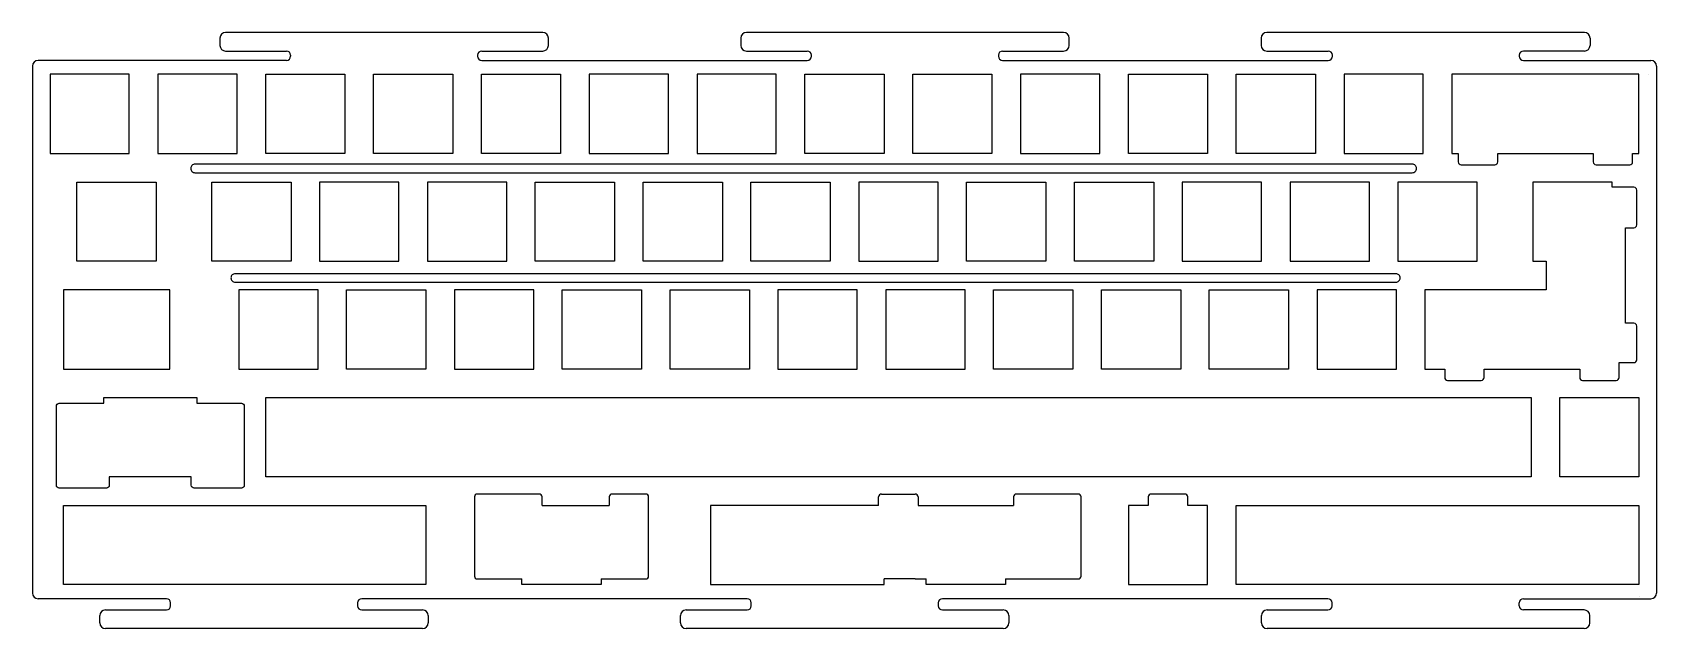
# Model space of a CAD drawing. Header units: millimetres. Extents: x 2294 to 2581, y 1809 to 1914.
import ezdxf

# ---------------------------------------------------------------- set-up
doc = ezdxf.new("R2010")
doc.units = ezdxf.units.MM
doc.layers.add('_STAB', color=3, linetype='Continuous')
doc.layers.add('定位板 v10 v5 v1_定位板 v10 v5_定位板 v9_Sketch2', color=7, linetype='Continuous')

msp = doc.modelspace()

# ---------------------------------------------------------------- linework, layer by layer
for p, q in [((2384.2, 1914.2), (2328.17, 1914.2)), ((2476.2, 1914.2), (2420.17, 1914.2)), ((2568.22, 1914.2), (2512.12, 1914.2)), ((2327.17, 1913.2), (2327.17, 1911.92)), ((2328.17, 1910.92), (2338.92, 1910.92)), ((2373.45, 1910.92), (2384.2, 1910.92)), ((2385.2, 1911.92), (2385.2, 1913.2)), ((2419.17, 1913.2), (2419.17, 1911.92)), ((2420.17, 1910.92), (2430.92, 1910.92)), ((2465.45, 1910.92), (2476.2, 1910.92)), ((2477.2, 1911.92), (2477.2, 1913.2)), ((2511.12, 1913.2), (2511.12, 1911.92)), ((2512.12, 1910.92), (2522.94, 1910.92)), ((2568.22, 1910.92), (2557.47, 1910.92)), ((2569.22, 1913.2), (2569.22, 1911.92)), ((2294.06, 1908.27), (2294.06, 1815.12)), ((2338.92, 1909.27), (2295.06, 1909.27)), ((2339.67, 1910.17), (2339.67, 1910.02)), ((2372.7, 1910.17), (2372.7, 1910.02)), ((2373.45, 1909.27), (2430.92, 1909.27)), ((2431.67, 1910.02), (2431.67, 1910.17)), ((2464.7, 1910.17), (2464.7, 1910.02)), ((2465.45, 1909.27), (2522.94, 1909.27)), ((2523.69, 1910.02), (2523.69, 1910.17)), ((2556.72, 1910.17), (2556.72, 1910.02)), ((2557.47, 1909.27), (2579.96, 1909.27)), ((2580.96, 1908.27), (2580.96, 1815.12)), ((2317.71, 1814.12), (2295.06, 1814.12)), ((2318.46, 1812.87), (2318.46, 1813.37)), ((2351.49, 1813.37), (2351.49, 1812.87)), ((2420.29, 1814.12), (2352.24, 1814.12)), ((2421.04, 1812.87), (2421.04, 1813.37)), ((2454.07, 1813.37), (2454.07, 1812.87)), ((2522.92, 1814.12), (2454.82, 1814.12)), ((2523.67, 1812.87), (2523.67, 1813.37)), ((2556.7, 1812.87), (2556.7, 1813.37)), ((2557.45, 1814.12), (2579.96, 1814.12)), ((2305.96, 1809.84), (2305.96, 1811.12)), ((2306.96, 1812.12), (2317.71, 1812.12)), ((2352.24, 1812.12), (2362.96, 1812.12)), ((2363.96, 1811.12), (2363.96, 1809.84)), ((2408.54, 1809.84), (2408.54, 1811.12)), ((2409.54, 1812.12), (2420.29, 1812.12)), ((2454.82, 1812.12), (2465.54, 1812.12)), ((2466.54, 1811.12), (2466.54, 1809.84)), ((2511.17, 1809.84), (2511.17, 1811.12)), ((2512.17, 1812.12), (2522.92, 1812.12)), ((2568.17, 1812.12), (2557.45, 1812.12)), ((2569.17, 1809.84), (2569.17, 1811.12)), ((2362.96, 1808.84), (2306.96, 1808.84)), ((2465.54, 1808.84), (2409.54, 1808.84)), ((2568.17, 1808.84), (2512.17, 1808.84))]:
    msp.add_line(p, q)
at = {"color": 7}
msp.add_line((2450, 1817.61), (2451.94, 1817.61), dxfattribs=at)
for points in [[(2297.16, 1892.81), (2311.16, 1892.81), (2311.16, 1906.81), (2297.16, 1906.81)], [(2316.21, 1892.81), (2330.21, 1892.81), (2330.21, 1906.81), (2316.21, 1906.81)], [(2349.26, 1892.81), (2335.26, 1892.81), (2335.26, 1906.81), (2349.26, 1906.81)], [(2368.31, 1892.81), (2354.31, 1892.81), (2354.31, 1906.81), (2368.31, 1906.81)], [(2387.36, 1892.81), (2373.36, 1892.81), (2373.36, 1906.81), (2387.36, 1906.81)], [(2392.41, 1892.81), (2406.41, 1892.81), (2406.41, 1906.81), (2392.41, 1906.81)], [(2411.46, 1892.81), (2425.46, 1892.81), (2425.46, 1906.81), (2411.46, 1906.81)], [(2444.51, 1892.81), (2430.51, 1892.81), (2430.51, 1906.81), (2444.51, 1906.81)], [(2463.56, 1892.81), (2449.56, 1892.81), (2449.56, 1906.81), (2463.56, 1906.81)], [(2468.61, 1892.81), (2482.61, 1892.81), (2482.61, 1906.81), (2468.61, 1906.81)], [(2501.66, 1892.81), (2487.66, 1892.81), (2487.66, 1906.81), (2501.66, 1906.81)], [(2520.71, 1892.81), (2506.71, 1892.81), (2506.71, 1906.81), (2520.71, 1906.81)], [(2525.76, 1892.81), (2539.76, 1892.81), (2539.76, 1906.81), (2525.76, 1906.81)], [(2315.92, 1873.76), (2301.92, 1873.76), (2301.92, 1887.76), (2315.92, 1887.76)], [(2339.73, 1873.76), (2325.73, 1873.76), (2325.73, 1887.76), (2339.73, 1887.76)], [(2344.78, 1873.76), (2358.78, 1873.76), (2358.78, 1887.76), (2344.78, 1887.76)], [(2363.83, 1873.76), (2377.83, 1873.76), (2377.83, 1887.76), (2363.83, 1887.76)], [(2396.88, 1873.76), (2382.88, 1873.76), (2382.88, 1887.76), (2396.88, 1887.76)], [(2415.93, 1873.76), (2401.93, 1873.76), (2401.93, 1887.76), (2415.93, 1887.76)], [(2434.98, 1873.76), (2420.98, 1873.76), (2420.98, 1887.76), (2434.98, 1887.76)], [(2440.03, 1873.76), (2454.03, 1873.76), (2454.03, 1887.76), (2440.03, 1887.76)], [(2473.08, 1873.76), (2459.08, 1873.76), (2459.08, 1887.76), (2473.08, 1887.76)], [(2492.13, 1873.76), (2478.13, 1873.76), (2478.13, 1887.76), (2492.13, 1887.76)], [(2497.18, 1873.76), (2511.18, 1873.76), (2511.18, 1887.76), (2497.18, 1887.76)], [(2516.23, 1873.76), (2530.23, 1873.76), (2530.23, 1887.76), (2516.23, 1887.76)], [(2535.28, 1873.76), (2549.28, 1873.76), (2549.28, 1887.76), (2535.28, 1887.76)], [(2330.5, 1854.71), (2344.5, 1854.71), (2344.5, 1868.71), (2330.5, 1868.71)], [(2363.55, 1854.71), (2349.55, 1854.71), (2349.55, 1868.71), (2363.55, 1868.71)], [(2368.6, 1854.71), (2382.6, 1854.71), (2382.6, 1868.71), (2368.6, 1868.71)], [(2401.65, 1854.71), (2387.65, 1854.71), (2387.65, 1868.71), (2401.65, 1868.71)], [(2420.7, 1854.71), (2406.7, 1854.71), (2406.7, 1868.71), (2420.7, 1868.71)], [(2425.75, 1854.71), (2439.75, 1854.71), (2439.75, 1868.71), (2425.75, 1868.71)], [(2444.8, 1854.71), (2458.8, 1854.71), (2458.8, 1868.71), (2444.8, 1868.71)], [(2477.85, 1854.71), (2463.85, 1854.71), (2463.85, 1868.71), (2477.85, 1868.71)], [(2496.9, 1854.71), (2482.9, 1854.71), (2482.9, 1868.71), (2496.9, 1868.71)], [(2515.95, 1854.71), (2501.95, 1854.71), (2501.95, 1868.71), (2515.95, 1868.71)], [(2521, 1854.71), (2535, 1854.71), (2535, 1868.71), (2521, 1868.71)]]:
    msp.add_lwpolyline(points, close=True)
for points in [[(2579.51, 1906.81), (2579.51, 1906.81)], [(2578.03, 1814.43), (2578.03, 1814.43)]]:
    msp.add_lwpolyline(points)
for points in [[(2322.77, 1890.92, 0.414214), (2322.02, 1890.17, 0.414214), (2322.77, 1889.42), (2537.82, 1889.42, 0.414214), (2538.57, 1890.17, 0.414214), (2537.82, 1890.92)], [(2329.87, 1870.06), (2534.92, 1870.06, 0.414214), (2535.67, 1870.81, 0.414214), (2534.92, 1871.56), (2329.87, 1871.56, 0.414214), (2329.12, 1870.81, 0.414214)]]:
    msp.add_lwpolyline(points, format="xyb", close=True, dxfattribs=at)
for points in [[(2299.53, 1868.71), (2299.53, 1854.71), (2318.3, 1854.71), (2318.3, 1868.71)], [(2335.26, 1849.66), (2558.81, 1849.66), (2558.81, 1835.66), (2335.26, 1835.66)]]:
    msp.add_lwpolyline(points, close=True, dxfattribs=at)
msp.add_lwpolyline([(2443.54, 1830.61), (2413.84, 1830.61), (2413.84, 1816.61), (2444.51, 1816.61), (2444.51, 1817.61)], dxfattribs=at)
for centre, radius, start, end in [((2328.17, 1913.2), 1, 90, 180), ((2384.2, 1913.2), 1, 0, 90), ((2420.17, 1913.2), 1, 90, 180), ((2476.2, 1913.2), 1, 0, 90), ((2512.12, 1913.2), 1, 90, 180), ((2568.22, 1913.2), 1, 0, 90), ((2328.17, 1911.92), 1, 180, 270), ((2338.92, 1910.17), 0.75, 0, 90), ((2373.45, 1910.17), 0.75, 90, 180), ((2384.2, 1911.92), 1, 270, 0), ((2420.17, 1911.92), 1, 180, 270), ((2430.92, 1910.17), 0.75, 360, 90), ((2465.45, 1910.17), 0.75, 90, 180), ((2476.2, 1911.92), 1, 270, 0), ((2512.12, 1911.92), 1, 180, 270), ((2522.94, 1910.17), 0.75, 0, 90), ((2557.47, 1910.17), 0.75, 90, 180), ((2568.22, 1911.92), 1, 270, 0), ((2295.06, 1908.27), 1, 90, 180), ((2338.92, 1910.02), 0.75, 270, 0), ((2373.45, 1910.02), 0.75, 180, 270), ((2430.92, 1910.02), 0.75, 270, 360), ((2465.45, 1910.02), 0.75, 180, 270), ((2522.94, 1910.02), 0.75, 270, 0), ((2557.47, 1910.02), 0.75, 180, 270), ((2579.96, 1908.27), 1, 0, 90), ((2295.06, 1815.12), 1, 180, 270), ((2317.71, 1813.37), 0.75, 0, 90), ((2352.24, 1813.37), 0.75, 90, 180), ((2420.29, 1813.37), 0.75, 0, 90), ((2454.82, 1813.37), 0.75, 90, 180), ((2522.92, 1813.37), 0.75, 0, 90), ((2557.45, 1813.37), 0.75, 90, 180), ((2579.96, 1815.12), 1, 270, 0), ((2306.96, 1811.12), 1, 90, 180), ((2317.71, 1812.87), 0.75, 270, 0), ((2352.24, 1812.87), 0.75, 180, 270), ((2362.96, 1811.12), 1, 0, 90), ((2409.54, 1811.12), 1, 90, 180), ((2420.29, 1812.87), 0.75, 270, 0), ((2454.82, 1812.87), 0.75, 180, 270), ((2465.54, 1811.12), 1, 0, 90), ((2512.17, 1811.12), 1, 90, 180), ((2522.92, 1812.87), 0.75, 270, 0), ((2557.45, 1812.87), 0.75, 180, 270), ((2568.17, 1811.12), 1, 0, 90), ((2306.96, 1809.84), 1, 180, 270), ((2362.96, 1809.84), 1, 270, 0), ((2409.54, 1809.84), 1, 180, 270), ((2465.54, 1809.84), 1, 270, 0), ((2512.17, 1809.84), 1, 180, 270), ((2568.17, 1809.84), 1, 270, 0)]:
    msp.add_arc(centre, radius, start, end)
at = {"layer": '_STAB', "color": 7}
for p, q in [((2573.1, 1887.76), (2559.1, 1887.76)), ((2559.1, 1887.76), (2559.1, 1873.76)), ((2573.1, 1886.84), (2573.1, 1887.76)), ((2576.98, 1886.84), (2573.1, 1886.84)), ((2577.48, 1880.17), (2577.48, 1886.34)), ((2575.48, 1862.8), (2575.48, 1879.67)), ((2575.48, 1879.67), (2576.98, 1879.67)), ((2559.1, 1873.76), (2561.48, 1873.76)), ((2561.48, 1873.76), (2561.48, 1868.71)), ((2551.95, 1868.71), (2540.05, 1868.71)), ((2540.05, 1868.71), (2540.05, 1854.71)), ((2561.48, 1868.71), (2551.95, 1868.71)), ((2551.95, 1868.71), (2551.95, 1868.71)), ((2576.98, 1862.8), (2575.48, 1862.8)), ((2577.48, 1856.34), (2577.48, 1862.3)), ((2540.05, 1854.71), (2543.55, 1854.71)), ((2543.55, 1854.71), (2543.55, 1853.21)), ((2550.51, 1853.21), (2550.51, 1854.71)), ((2550.51, 1854.71), (2551.95, 1854.71)), ((2551.95, 1854.71), (2567.39, 1854.71)), ((2567.39, 1854.71), (2567.39, 1853.21)), ((2574.35, 1853.21), (2574.35, 1855.84)), ((2574.35, 1855.84), (2576.98, 1855.84)), ((2544.05, 1852.71), (2550.01, 1852.71)), ((2567.89, 1852.71), (2573.85, 1852.71)), ((2395.94, 1832.11), (2395.94, 1830.61)), ((2402.4, 1832.61), (2396.44, 1832.61)), ((2402.9, 1818.11), (2402.9, 1832.11)), ((2443.54, 1830.61), (2443.54, 1832.11)), ((2444.04, 1832.61), (2450, 1832.61)), ((2450.5, 1832.11), (2450.5, 1830.61)), ((2467.38, 1832.11), (2467.38, 1830.61)), ((2478.81, 1832.61), (2467.88, 1832.61)), ((2479.31, 1818.11), (2479.31, 1832.11)), ((2394.5, 1817.61), (2402.4, 1817.61)), ((2450, 1817.61), (2444.51, 1817.61)), ((2465.94, 1817.61), (2478.81, 1817.61))]:
    msp.add_line(p, q, dxfattribs=at)
for points in [[(2577.86, 1906.81), (2544.81, 1906.81), (2544.81, 1892.81), (2545.94, 1892.81), (2545.94, 1891.31, 0.414214), (2546.44, 1890.81), (2552.4, 1890.81, 0.414214), (2552.9, 1891.31), (2552.9, 1892.81), (2569.77, 1892.81), (2569.77, 1891.31, 0.414214), (2570.27, 1890.81), (2576.24, 1890.81, 0.414214), (2576.74, 1891.31), (2576.74, 1892.81), (2577.86, 1892.81)], [(2491.18, 1830.61), (2487.66, 1830.61), (2487.66, 1816.61), (2501.66, 1816.61), (2501.66, 1830.61), (2498.14, 1830.61), (2498.14, 1832.11, 0.414214), (2497.64, 1832.61), (2491.68, 1832.61, 0.414214), (2491.18, 1832.11)]]:
    msp.add_lwpolyline(points, format="xyb", close=True, dxfattribs=at)
msp.add_lwpolyline([(2384.08, 1830.61), (2384.08, 1832.11, 0.414214), (2383.58, 1832.61), (2372.64, 1832.61, 0.414214), (2372.14, 1832.11), (2372.14, 1818.11, 0.414214), (2372.64, 1817.61), (2380.5, 1817.61)], format="xyb", dxfattribs=at)
for centre, start, end in [((2576.98, 1886.34), 0, 90), ((2576.98, 1880.17), 270, 360), ((2576.98, 1862.3), 0, 90), ((2576.98, 1856.34), 270, 360), ((2544.05, 1853.21), 180, 270), ((2550.01, 1853.21), 270, 0), ((2567.89, 1853.21), 180, 270), ((2573.85, 1853.21), 270, 0), ((2396.44, 1832.11), 90, 180), ((2402.4, 1832.11), 0, 90), ((2444.04, 1832.11), 90, 180), ((2450, 1832.11), 0, 90), ((2467.88, 1832.11), 90, 180), ((2478.81, 1832.11), 0, 90), ((2402.4, 1818.11), 270, 360), ((2478.81, 1818.11), 270, 0)]:
    msp.add_arc(centre, 0.5, start, end, dxfattribs=at)
at = {"layer": '定位板 v10 v5 v1_定位板 v10 v5_定位板 v9_Sketch2', "color": 7}
for p, q in [((2384.08, 1830.61), (2395.94, 1830.61)), ((2450.5, 1830.61), (2467.38, 1830.61)), ((2380.5, 1816.61), (2380.5, 1817.61)), ((2394.5, 1816.61), (2380.5, 1816.61)), ((2394.5, 1817.61), (2394.5, 1816.61)), ((2451.94, 1816.61), (2451.94, 1817.61)), ((2465.94, 1816.61), (2451.94, 1816.61)), ((2465.94, 1817.61), (2465.94, 1816.61))]:
    msp.add_line(p, q, dxfattribs=at)
msp.add_lwpolyline([(2298.29, 1848.16, -0.414214), (2298.79, 1848.66), (2306.69, 1848.66), (2306.69, 1849.66), (2323.07, 1849.66), (2323.07, 1848.66), (2330.97, 1848.66, -0.414214), (2331.47, 1848.16), (2331.47, 1834.16, -0.414214), (2330.97, 1833.66), (2322.62, 1833.66, -0.414214), (2322.12, 1834.16), (2322.12, 1835.66), (2307.63, 1835.66), (2307.63, 1834.16, -0.414214), (2307.13, 1833.66), (2298.79, 1833.66, -0.414214), (2298.29, 1834.16)], format="xyb", close=True, dxfattribs=at)
for points in [[(2577.86, 1835.66), (2563.86, 1835.66), (2563.86, 1849.66), (2577.86, 1849.66)], [(2299.54, 1816.61), (2299.54, 1830.61), (2363.55, 1830.61), (2363.55, 1816.61)], [(2577.86, 1816.61), (2506.71, 1816.61), (2506.71, 1830.61), (2577.86, 1830.61)]]:
    msp.add_lwpolyline(points, close=True, dxfattribs=at)

doc.saveas('drawing.dxf')
